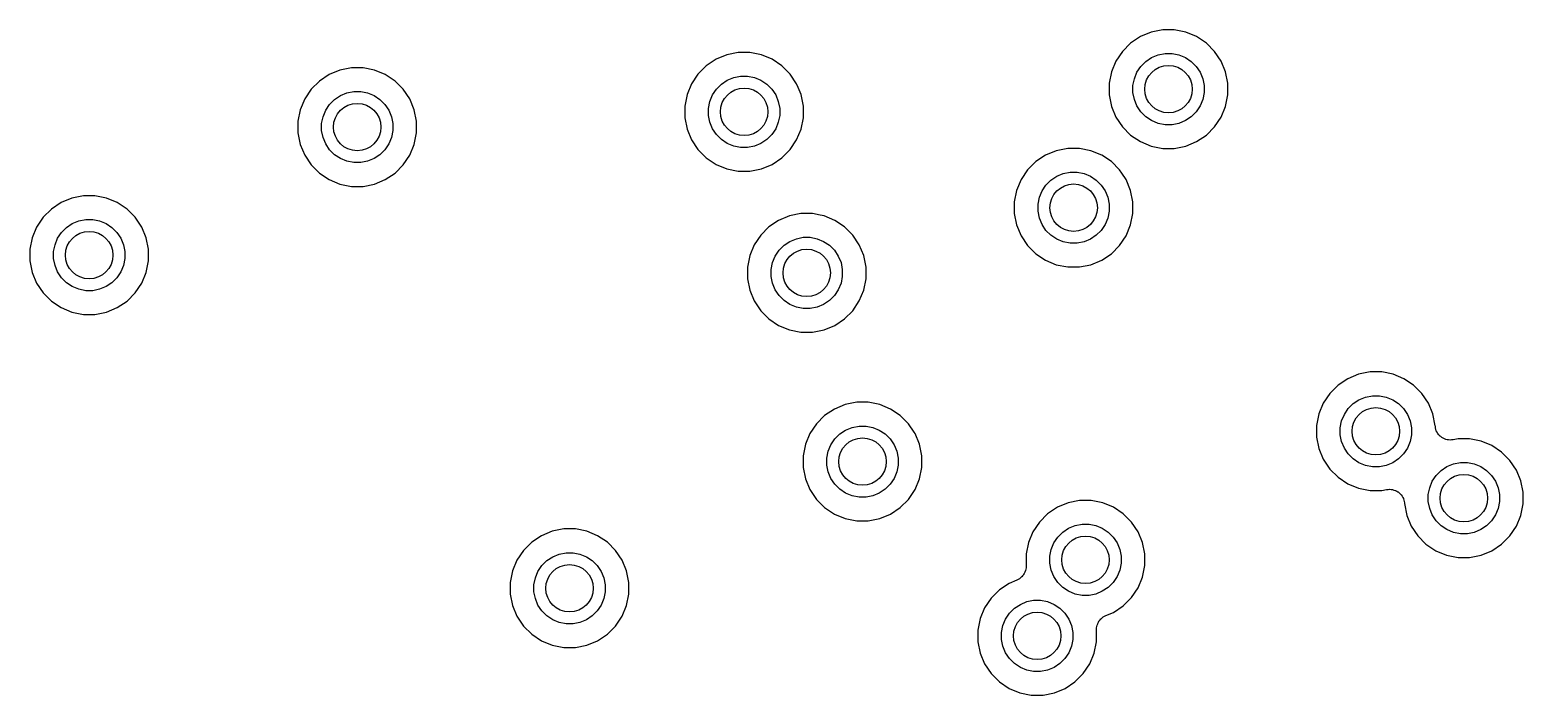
# Model space of a CAD drawing. Extents: x 76.5 to 170.2, y -170.2 to -83.1.
# Drawn here: x 119.12 to 131.71, y -99.92 to -94.31 of the extents above; entities that cross this region are included whole.
import ezdxf

# ---------------------------------------------------------------- set-up
doc = ezdxf.new("R2010")
doc.units = 0
doc.header["$MEASUREMENT"] = 0
doc.layers.add('BLACK', color=7, linetype='CONTINUOUS')

msp = doc.modelspace()

# ---------------------------------------------------------------- linework, layer by layer
at = {"layer": 'BLACK', "linetype": 'CONTINUOUS'}
for p, q in [((128.404, -94.4173), (128.335, -94.487)), ((128.486, -94.3626), (128.404, -94.4173)), ((128.577, -94.3249), (128.486, -94.3626)), ((128.674, -94.3057), (128.577, -94.3249)), ((128.772, -94.3057), (128.674, -94.3057)), ((128.869, -94.3249), (128.772, -94.3057)), ((128.96, -94.3626), (128.869, -94.3249)), ((129.042, -94.4173), (128.96, -94.3626)), ((129.111, -94.487), (129.042, -94.4173)), ((124.999, -94.5165), (124.908, -94.5542)), ((125.095, -94.4973), (124.999, -94.5165)), ((125.194, -94.4973), (125.095, -94.4973)), ((125.291, -94.5165), (125.194, -94.4973)), ((125.382, -94.5542), (125.291, -94.5165)), ((128.335, -94.487), (128.28, -94.5688)), ((128.532, -94.5727), (128.581, -94.5398)), ((128.581, -94.5398), (128.636, -94.5172)), ((128.636, -94.5172), (128.694, -94.5057)), ((128.694, -94.5057), (128.753, -94.5057)), ((128.753, -94.5057), (128.811, -94.5172)), ((128.811, -94.5172), (128.865, -94.5398)), ((128.865, -94.5398), (128.914, -94.5727)), ((129.166, -94.5688), (129.111, -94.487)), ((121.737, -94.6449), (121.646, -94.6826)), ((121.834, -94.6257), (121.737, -94.6449)), ((121.932, -94.6257), (121.834, -94.6257)), ((122.029, -94.6449), (121.932, -94.6257)), ((122.12, -94.6826), (122.029, -94.6449)), ((124.826, -94.6089), (124.756, -94.6786)), ((124.908, -94.5542), (124.826, -94.6089)), ((125.463, -94.6089), (125.382, -94.5542)), ((125.533, -94.6786), (125.463, -94.6089)), ((128.242, -94.6598), (128.223, -94.7564)), ((128.28, -94.5688), (128.242, -94.6598)), ((128.435, -94.7182), (128.457, -94.6636)), ((128.457, -94.6636), (128.49, -94.6144)), ((128.49, -94.6144), (128.532, -94.5727)), ((128.914, -94.5727), (128.956, -94.6144)), ((128.956, -94.6144), (128.989, -94.6636)), ((128.989, -94.6636), (129.012, -94.7182)), ((129.204, -94.6598), (129.166, -94.5688)), ((129.223, -94.7564), (129.204, -94.6598)), ((121.564, -94.7373), (121.495, -94.807)), ((121.646, -94.6826), (121.564, -94.7373)), ((122.202, -94.7373), (122.12, -94.6826)), ((122.271, -94.807), (122.202, -94.7373)), ((124.702, -94.7604), (124.664, -94.8514)), ((124.756, -94.6786), (124.702, -94.7604)), ((124.912, -94.806), (124.953, -94.7643)), ((124.953, -94.7643), (125.003, -94.7314)), ((125.003, -94.7314), (125.057, -94.7088)), ((125.057, -94.7088), (125.115, -94.6973)), ((125.115, -94.6973), (125.174, -94.6973)), ((125.174, -94.6973), (125.232, -94.7088)), ((125.232, -94.7088), (125.287, -94.7314)), ((125.287, -94.7314), (125.336, -94.7643)), ((125.336, -94.7643), (125.378, -94.806)), ((125.588, -94.7604), (125.533, -94.6786)), ((125.601, -94.7925), (125.588, -94.7604)), ((125.625, -94.8514), (125.601, -94.7925)), ((128.223, -94.7564), (128.223, -94.8549)), ((128.423, -94.7761), (128.435, -94.7182)), ((128.423, -94.8352), (128.423, -94.7761)), ((129.012, -94.7182), (129.023, -94.7761)), ((129.023, -94.7761), (129.023, -94.8352)), ((129.223, -94.8549), (129.223, -94.7564)), ((121.44, -94.8888), (121.402, -94.9798)), ((121.495, -94.807), (121.44, -94.8888)), ((121.65, -94.9344), (121.692, -94.8927)), ((121.692, -94.8927), (121.741, -94.8598)), ((121.741, -94.8598), (121.796, -94.8372)), ((121.796, -94.8372), (121.854, -94.8257)), ((121.854, -94.8257), (121.913, -94.8257)), ((121.913, -94.8257), (121.971, -94.8372)), ((121.971, -94.8372), (122.025, -94.8598)), ((122.025, -94.8598), (122.074, -94.8927)), ((122.074, -94.8927), (122.116, -94.9344)), ((122.326, -94.8888), (122.271, -94.807)), ((122.364, -94.9798), (122.326, -94.8888)), ((124.664, -94.8514), (124.645, -94.948)), ((124.845, -94.9677), (124.856, -94.9098)), ((124.856, -94.9098), (124.879, -94.8552)), ((124.879, -94.8552), (124.912, -94.806)), ((125.378, -94.806), (125.411, -94.8552)), ((125.411, -94.8552), (125.433, -94.9098)), ((125.433, -94.9098), (125.445, -94.9677)), ((125.645, -94.948), (125.625, -94.8514)), ((128.223, -94.8549), (128.242, -94.9515)), ((128.435, -94.8932), (128.423, -94.8352)), ((128.457, -94.9478), (128.435, -94.8932)), ((129.012, -94.8932), (128.989, -94.9478)), ((129.023, -94.8352), (129.012, -94.8932)), ((129.204, -94.9515), (129.223, -94.8549)), ((121.402, -94.9798), (121.383, -95.0764)), ((121.583, -95.0961), (121.595, -95.0382)), ((121.595, -95.0382), (121.617, -94.9836)), ((121.617, -94.9836), (121.65, -94.9344)), ((122.116, -94.9344), (122.149, -94.9836)), ((122.149, -94.9836), (122.172, -95.0382)), ((122.172, -95.0382), (122.183, -95.0961)), ((122.383, -95.0764), (122.364, -94.9798)), ((124.645, -94.948), (124.645, -95.0465)), ((124.645, -95.0465), (124.664, -95.1431)), ((124.845, -95.0268), (124.845, -94.9677)), ((124.856, -95.0848), (124.845, -95.0268)), ((125.445, -95.0268), (125.433, -95.0848)), ((125.445, -94.9677), (125.445, -95.0268)), ((125.625, -95.1431), (125.645, -95.0465)), ((125.645, -95.0465), (125.645, -94.948)), ((128.242, -94.9515), (128.28, -95.0425)), ((128.28, -95.0425), (128.335, -95.1244)), ((128.49, -94.9969), (128.457, -94.9478)), ((128.532, -95.0387), (128.49, -94.9969)), ((128.581, -95.0715), (128.532, -95.0387)), ((128.914, -95.0387), (128.865, -95.0715)), ((128.956, -94.9969), (128.914, -95.0387)), ((128.989, -94.9478), (128.956, -94.9969)), ((129.111, -95.1244), (129.166, -95.0425)), ((129.166, -95.0425), (129.204, -94.9515)), ((121.383, -95.0764), (121.383, -95.1749)), ((121.383, -95.1749), (121.402, -95.2715)), ((121.583, -95.1552), (121.583, -95.0961)), ((121.595, -95.2132), (121.583, -95.1552)), ((122.183, -95.1552), (122.172, -95.2132)), ((122.183, -95.0961), (122.183, -95.1552)), ((122.364, -95.2715), (122.383, -95.1749)), ((122.383, -95.1749), (122.383, -95.0764)), ((124.664, -95.1431), (124.702, -95.2341)), ((124.879, -95.1394), (124.856, -95.0848)), ((124.912, -95.1885), (124.879, -95.1394)), ((125.411, -95.1394), (125.378, -95.1885)), ((125.433, -95.0848), (125.411, -95.1394)), ((125.588, -95.2341), (125.625, -95.1431)), ((128.335, -95.1244), (128.404, -95.1941)), ((128.636, -95.0942), (128.581, -95.0715)), ((128.694, -95.1057), (128.636, -95.0942)), ((128.753, -95.1057), (128.694, -95.1057)), ((128.811, -95.0942), (128.753, -95.1057)), ((128.865, -95.0715), (128.811, -95.0942)), ((129.042, -95.1941), (129.111, -95.1244)), ((121.402, -95.2715), (121.44, -95.3625)), ((121.617, -95.2678), (121.595, -95.2132)), ((121.65, -95.3169), (121.617, -95.2678)), ((122.149, -95.2678), (122.116, -95.3169)), ((122.172, -95.2132), (122.149, -95.2678)), ((122.326, -95.3625), (122.364, -95.2715)), ((124.702, -95.2341), (124.756, -95.316)), ((124.953, -95.2303), (124.912, -95.1885)), ((125.003, -95.2631), (124.953, -95.2303)), ((125.057, -95.2858), (125.003, -95.2631)), ((125.115, -95.2973), (125.057, -95.2858)), ((125.174, -95.2973), (125.115, -95.2973)), ((125.232, -95.2858), (125.174, -95.2973)), ((125.287, -95.2631), (125.232, -95.2858)), ((125.336, -95.2303), (125.287, -95.2631)), ((125.378, -95.1885), (125.336, -95.2303)), ((125.533, -95.316), (125.588, -95.2341)), ((127.874, -95.3057), (127.777, -95.3249)), ((127.972, -95.3057), (127.874, -95.3057)), ((128.069, -95.3249), (127.972, -95.3057)), ((128.404, -95.1941), (128.486, -95.2488)), ((128.486, -95.2488), (128.577, -95.2865)), ((128.577, -95.2865), (128.674, -95.3057)), ((128.674, -95.3057), (128.772, -95.3057)), ((128.772, -95.3057), (128.869, -95.2865)), ((128.869, -95.2865), (128.96, -95.2488)), ((128.96, -95.2488), (129.042, -95.1941)), ((121.44, -95.3625), (121.495, -95.4444)), ((121.692, -95.3587), (121.65, -95.3169)), ((121.741, -95.3915), (121.692, -95.3587)), ((121.796, -95.4142), (121.741, -95.3915)), ((121.854, -95.4257), (121.796, -95.4142)), ((121.913, -95.4257), (121.854, -95.4257)), ((121.971, -95.4142), (121.913, -95.4257)), ((122.025, -95.3915), (121.971, -95.4142)), ((122.074, -95.3587), (122.025, -95.3915)), ((122.116, -95.3169), (122.074, -95.3587)), ((122.271, -95.4444), (122.326, -95.3625)), ((124.756, -95.316), (124.826, -95.3857)), ((124.826, -95.3857), (124.908, -95.4404)), ((125.382, -95.4404), (125.463, -95.3857)), ((125.463, -95.3857), (125.533, -95.316)), ((127.604, -95.4173), (127.535, -95.487)), ((127.686, -95.3626), (127.604, -95.4173)), ((127.777, -95.3249), (127.686, -95.3626)), ((128.16, -95.3626), (128.069, -95.3249)), ((128.242, -95.4173), (128.16, -95.3626)), ((128.311, -95.487), (128.242, -95.4173)), ((121.495, -95.4444), (121.564, -95.5141)), ((121.564, -95.5141), (121.646, -95.5688)), ((122.12, -95.5688), (122.202, -95.5141)), ((122.202, -95.5141), (122.271, -95.4444)), ((124.908, -95.4404), (124.999, -95.4781)), ((124.999, -95.4781), (125.095, -95.4973)), ((125.095, -95.4973), (125.194, -95.4973)), ((125.194, -95.4973), (125.291, -95.4781)), ((125.291, -95.4781), (125.382, -95.4404)), ((127.535, -95.487), (127.48, -95.5688)), ((127.732, -95.5727), (127.781, -95.5398)), ((127.781, -95.5398), (127.836, -95.5172)), ((127.836, -95.5172), (127.894, -95.5057)), ((127.894, -95.5057), (127.953, -95.5057)), ((127.953, -95.5057), (128.011, -95.5172)), ((128.011, -95.5172), (128.065, -95.5398)), ((128.065, -95.5398), (128.114, -95.5727)), ((128.33, -95.5144), (128.311, -95.487)), ((128.33, -95.5145), (128.33, -95.5144)), ((128.366, -95.5688), (128.33, -95.5145)), ((121.646, -95.5688), (121.737, -95.6065)), ((121.737, -95.6065), (121.834, -95.6257)), ((121.834, -95.6257), (121.932, -95.6257)), ((121.932, -95.6257), (122.029, -95.6065)), ((122.029, -95.6065), (122.12, -95.5688)), ((127.442, -95.6598), (127.423, -95.7564)), ((127.48, -95.5688), (127.442, -95.6598)), ((127.635, -95.7182), (127.657, -95.6636)), ((127.657, -95.6636), (127.69, -95.6144)), ((127.69, -95.6144), (127.732, -95.5727)), ((128.114, -95.5727), (128.156, -95.6144)), ((128.156, -95.6144), (128.189, -95.6636)), ((128.189, -95.6636), (128.212, -95.7182)), ((128.404, -95.6598), (128.366, -95.5688)), ((128.423, -95.7564), (128.404, -95.6598)), ((119.386, -95.7626), (119.304, -95.8173)), ((119.477, -95.7249), (119.386, -95.7626)), ((119.574, -95.7057), (119.477, -95.7249)), ((119.672, -95.7057), (119.574, -95.7057)), ((119.769, -95.7249), (119.672, -95.7057)), ((119.86, -95.7626), (119.769, -95.7249)), ((119.942, -95.8173), (119.86, -95.7626)), ((127.423, -95.7564), (127.423, -95.8549)), ((127.623, -95.7761), (127.635, -95.7182)), ((127.623, -95.8352), (127.623, -95.7761)), ((128.212, -95.7182), (128.223, -95.7761)), ((128.223, -95.7761), (128.223, -95.8352)), ((128.423, -95.8549), (128.423, -95.7564)), ((119.235, -95.887), (119.18, -95.9688)), ((119.304, -95.8173), (119.235, -95.887)), ((119.481, -95.9398), (119.536, -95.9172)), ((119.536, -95.9172), (119.594, -95.9057)), ((119.594, -95.9057), (119.653, -95.9057)), ((119.653, -95.9057), (119.711, -95.9172)), ((119.711, -95.9172), (119.765, -95.9398)), ((120.011, -95.887), (119.942, -95.8173)), ((120.066, -95.9688), (120.011, -95.887)), ((125.436, -95.9126), (125.354, -95.9673)), ((125.527, -95.8749), (125.436, -95.9126)), ((125.624, -95.8557), (125.527, -95.8749)), ((125.722, -95.8557), (125.624, -95.8557)), ((125.787, -95.8685), (125.722, -95.8557)), ((125.819, -95.8749), (125.787, -95.8685)), ((125.91, -95.9126), (125.819, -95.8749)), ((125.992, -95.9673), (125.91, -95.9126)), ((127.423, -95.8549), (127.442, -95.9515)), ((127.635, -95.8932), (127.623, -95.8352)), ((127.657, -95.9478), (127.635, -95.8932)), ((128.212, -95.8932), (128.189, -95.9478)), ((128.223, -95.8352), (128.212, -95.8932)), ((128.404, -95.9515), (128.423, -95.8549)), ((119.142, -96.0598), (119.123, -96.1564)), ((119.18, -95.9688), (119.142, -96.0598)), ((119.357, -96.0636), (119.39, -96.0144)), ((119.39, -96.0144), (119.432, -95.9727)), ((119.432, -95.9727), (119.481, -95.9398)), ((119.765, -95.9398), (119.814, -95.9727)), ((119.814, -95.9727), (119.856, -96.0144)), ((119.856, -96.0144), (119.889, -96.0636)), ((120.104, -96.0598), (120.066, -95.9688)), ((120.123, -96.1564), (120.104, -96.0598)), ((125.285, -96.037), (125.23, -96.1188)), ((125.354, -95.9673), (125.285, -96.037)), ((125.586, -96.0672), (125.644, -96.0557)), ((125.644, -96.0557), (125.703, -96.0557)), ((125.703, -96.0557), (125.761, -96.0672)), ((126.061, -96.037), (125.992, -95.9673)), ((126.116, -96.1188), (126.061, -96.037)), ((127.442, -95.9515), (127.48, -96.0425)), ((127.48, -96.0425), (127.535, -96.1244)), ((127.69, -95.9969), (127.657, -95.9478)), ((127.732, -96.0387), (127.69, -95.9969)), ((127.781, -96.0715), (127.732, -96.0387)), ((128.114, -96.0387), (128.065, -96.0715)), ((128.156, -95.9969), (128.114, -96.0387)), ((128.189, -95.9478), (128.156, -95.9969)), ((128.311, -96.1244), (128.366, -96.0425)), ((128.366, -96.0425), (128.404, -95.9515)), ((119.123, -96.1564), (119.123, -96.2549)), ((119.323, -96.1761), (119.335, -96.1182)), ((119.323, -96.2352), (119.323, -96.1761)), ((119.335, -96.1182), (119.357, -96.0636)), ((119.889, -96.0636), (119.912, -96.1182)), ((119.912, -96.1182), (119.923, -96.1761)), ((119.923, -96.1761), (119.923, -96.2352)), ((120.123, -96.2549), (120.123, -96.1564)), ((125.23, -96.1188), (125.192, -96.2098)), ((125.407, -96.2136), (125.44, -96.1644)), ((125.44, -96.1644), (125.482, -96.1227)), ((125.482, -96.1227), (125.531, -96.0898)), ((125.531, -96.0898), (125.586, -96.0672)), ((125.761, -96.0672), (125.815, -96.0898)), ((125.815, -96.0898), (125.864, -96.1227)), ((125.864, -96.1227), (125.906, -96.1644)), ((125.906, -96.1644), (125.939, -96.2136)), ((126.154, -96.2098), (126.116, -96.1188)), ((127.535, -96.1244), (127.604, -96.1941)), ((127.836, -96.0942), (127.781, -96.0715)), ((127.894, -96.1057), (127.836, -96.0942)), ((127.953, -96.1057), (127.894, -96.1057)), ((128.011, -96.0942), (127.953, -96.1057)), ((128.065, -96.0715), (128.011, -96.0942)), ((128.242, -96.1941), (128.311, -96.1244)), ((119.123, -96.2549), (119.142, -96.3515)), ((119.335, -96.2932), (119.323, -96.2352)), ((119.357, -96.3478), (119.335, -96.2932)), ((119.912, -96.2932), (119.889, -96.3478)), ((119.923, -96.2352), (119.912, -96.2932)), ((120.104, -96.3515), (120.12, -96.2692)), ((120.12, -96.2691), (120.123, -96.2549)), ((120.12, -96.2692), (120.12, -96.2691)), ((125.192, -96.2098), (125.173, -96.3064)), ((125.173, -96.3064), (125.173, -96.4049)), ((125.373, -96.3261), (125.385, -96.2682)), ((125.385, -96.2682), (125.407, -96.2136)), ((125.939, -96.2136), (125.962, -96.2682)), ((125.962, -96.2682), (125.973, -96.3261)), ((126.173, -96.3064), (126.154, -96.2098)), ((126.173, -96.4049), (126.173, -96.3064)), ((127.604, -96.1941), (127.686, -96.2488)), ((127.686, -96.2488), (127.777, -96.2865)), ((127.777, -96.2865), (127.874, -96.3057)), ((127.874, -96.3057), (127.972, -96.3057)), ((127.972, -96.3057), (128.069, -96.2865)), ((128.069, -96.2865), (128.16, -96.2488)), ((128.16, -96.2488), (128.242, -96.1941)), ((119.142, -96.3515), (119.18, -96.4425)), ((119.39, -96.3969), (119.357, -96.3478)), ((119.432, -96.4387), (119.39, -96.3969)), ((119.481, -96.4715), (119.432, -96.4387)), ((119.814, -96.4387), (119.765, -96.4715)), ((119.856, -96.3969), (119.814, -96.4387)), ((119.889, -96.3478), (119.856, -96.3969)), ((120.066, -96.4425), (120.104, -96.3515)), ((125.173, -96.4049), (125.192, -96.5015)), ((125.373, -96.3852), (125.373, -96.3261)), ((125.385, -96.4432), (125.373, -96.3852)), ((125.973, -96.3852), (125.962, -96.4432)), ((125.973, -96.3261), (125.973, -96.3852)), ((126.154, -96.5015), (126.173, -96.4049)), ((119.18, -96.4425), (119.235, -96.5244)), ((119.235, -96.5244), (119.304, -96.5941)), ((119.536, -96.4942), (119.481, -96.4715)), ((119.594, -96.5057), (119.536, -96.4942)), ((119.653, -96.5057), (119.594, -96.5057)), ((119.711, -96.4942), (119.653, -96.5057)), ((119.765, -96.4715), (119.711, -96.4942)), ((119.942, -96.5941), (120.011, -96.5244)), ((120.011, -96.5244), (120.066, -96.4425)), ((125.192, -96.5015), (125.23, -96.5925)), ((125.407, -96.4978), (125.385, -96.4432)), ((125.44, -96.5469), (125.407, -96.4978)), ((125.482, -96.5887), (125.44, -96.5469)), ((125.906, -96.5469), (125.864, -96.5887)), ((125.939, -96.4978), (125.906, -96.5469)), ((125.962, -96.4432), (125.939, -96.4978)), ((126.116, -96.5925), (126.154, -96.5015)), ((119.304, -96.5941), (119.386, -96.6488)), ((119.386, -96.6488), (119.477, -96.6865)), ((119.477, -96.6865), (119.574, -96.7057)), ((119.672, -96.7057), (119.769, -96.6865)), ((119.769, -96.6865), (119.86, -96.6488)), ((119.86, -96.6488), (119.942, -96.5941)), ((125.23, -96.5925), (125.285, -96.6744)), ((125.285, -96.6744), (125.354, -96.7441)), ((125.531, -96.6215), (125.482, -96.5887)), ((125.586, -96.6442), (125.531, -96.6215)), ((125.644, -96.6557), (125.586, -96.6442)), ((125.703, -96.6557), (125.644, -96.6557)), ((125.761, -96.6442), (125.703, -96.6557)), ((125.815, -96.6215), (125.761, -96.6442)), ((125.864, -96.5887), (125.815, -96.6215)), ((125.992, -96.7441), (126.061, -96.6744)), ((126.061, -96.6744), (126.116, -96.5925)), ((119.574, -96.7057), (119.672, -96.7057)), ((125.354, -96.7441), (125.436, -96.7988)), ((125.436, -96.7988), (125.527, -96.8365)), ((125.819, -96.8365), (125.91, -96.7988)), ((125.91, -96.7988), (125.992, -96.7441)), ((125.527, -96.8365), (125.624, -96.8557)), ((125.624, -96.8557), (125.722, -96.8557)), ((125.722, -96.8557), (125.819, -96.8365)), ((130.422, -97.1914), (130.326, -97.2106)), ((130.521, -97.1914), (130.422, -97.1914)), ((130.617, -97.2106), (130.521, -97.1914)), ((130.153, -97.303), (130.083, -97.3726)), ((130.235, -97.2483), (130.153, -97.303)), ((130.326, -97.2106), (130.235, -97.2483)), ((130.708, -97.2483), (130.617, -97.2106)), ((130.79, -97.303), (130.708, -97.2483)), ((130.86, -97.3726), (130.79, -97.303)), ((130.083, -97.3726), (130.028, -97.4545)), ((130.28, -97.4583), (130.329, -97.4255)), ((130.329, -97.4255), (130.384, -97.4029)), ((130.384, -97.4029), (130.442, -97.3914)), ((130.442, -97.3914), (130.501, -97.3914)), ((130.501, -97.3914), (130.559, -97.4029)), ((130.559, -97.4029), (130.614, -97.4255)), ((130.614, -97.4255), (130.663, -97.4583)), ((130.915, -97.4545), (130.86, -97.3726)), ((125.824, -97.5589), (125.755, -97.6286)), ((125.906, -97.5042), (125.824, -97.5589)), ((125.997, -97.4665), (125.906, -97.5042)), ((126.094, -97.4473), (125.997, -97.4665)), ((126.192, -97.4473), (126.094, -97.4473)), ((126.289, -97.4665), (126.192, -97.4473)), ((126.38, -97.5042), (126.289, -97.4665)), ((126.462, -97.5589), (126.38, -97.5042)), ((126.531, -97.6286), (126.462, -97.5589)), ((129.991, -97.5455), (129.971, -97.6421)), ((130.028, -97.4545), (129.991, -97.5455)), ((130.183, -97.6038), (130.206, -97.5492)), ((130.206, -97.5492), (130.238, -97.5001)), ((130.238, -97.5001), (130.28, -97.4583)), ((130.663, -97.4583), (130.704, -97.5001)), ((130.704, -97.5001), (130.737, -97.5492)), ((130.737, -97.5492), (130.76, -97.6038)), ((130.952, -97.5455), (130.915, -97.4545)), ((130.972, -97.6449), (130.952, -97.5455)), ((125.755, -97.6286), (125.7, -97.7104)), ((125.952, -97.7143), (126.001, -97.6814)), ((126.001, -97.6814), (126.056, -97.6588)), ((126.056, -97.6588), (126.114, -97.6473)), ((126.114, -97.6473), (126.173, -97.6473)), ((126.173, -97.6473), (126.231, -97.6588)), ((126.231, -97.6588), (126.285, -97.6814)), ((126.285, -97.6814), (126.334, -97.7143)), ((126.579, -97.7002), (126.531, -97.6286)), ((129.971, -97.6421), (129.971, -97.7406)), ((130.171, -97.6618), (130.183, -97.6038)), ((130.171, -97.7209), (130.171, -97.6618)), ((130.76, -97.6038), (130.771, -97.6618)), ((130.771, -97.6618), (130.771, -97.7209)), ((130.973, -97.6511), (130.972, -97.6449)), ((130.974, -97.6631), (130.973, -97.6511)), ((130.974, -97.6635), (130.974, -97.6631)), ((130.974, -97.6639), (130.974, -97.6635)), ((130.977, -97.6753), (130.974, -97.6639)), ((130.981, -97.6869), (130.977, -97.6753)), ((130.981, -97.6872), (130.981, -97.6869)), ((130.981, -97.6876), (130.981, -97.6872)), ((130.987, -97.6982), (130.981, -97.6876)), ((130.992, -97.7088), (130.987, -97.6982)), ((125.662, -97.8014), (125.643, -97.898)), ((125.7, -97.7104), (125.662, -97.8014)), ((125.855, -97.8598), (125.877, -97.8052)), ((125.877, -97.8052), (125.91, -97.756)), ((125.91, -97.756), (125.952, -97.7143)), ((126.334, -97.7143), (126.376, -97.756)), ((126.376, -97.756), (126.409, -97.8052)), ((126.409, -97.8052), (126.432, -97.8598)), ((126.586, -97.7104), (126.579, -97.7002)), ((126.624, -97.8014), (126.586, -97.7104)), ((126.643, -97.898), (126.624, -97.8014)), ((129.971, -97.7406), (129.991, -97.8372)), ((130.183, -97.7789), (130.171, -97.7209)), ((130.206, -97.8335), (130.183, -97.7789)), ((130.76, -97.7789), (130.737, -97.8335)), ((130.771, -97.7209), (130.76, -97.7789)), ((130.993, -97.7091), (130.992, -97.7088)), ((130.993, -97.7095), (130.993, -97.7091)), ((131, -97.7187), (130.993, -97.7095)), ((131.008, -97.7281), (131, -97.7187)), ((131.008, -97.7284), (131.008, -97.7281)), ((131.008, -97.7287), (131.008, -97.7284)), ((131.018, -97.7363), (131.008, -97.7287)), ((131.027, -97.7441), (131.018, -97.7363)), ((131.027, -97.7442), (131.027, -97.7441)), ((131.027, -97.7445), (131.027, -97.7442)), ((131.038, -97.7502), (131.027, -97.7445)), ((131.049, -97.756), (131.038, -97.7502)), ((131.049, -97.7561), (131.049, -97.756)), ((131.049, -97.7563), (131.049, -97.7561)), ((131.061, -97.7598), (131.049, -97.7563)), ((131.072, -97.7634), (131.061, -97.7598)), ((131.073, -97.7635), (131.072, -97.7634)), ((131.073, -97.7636), (131.073, -97.7635)), ((131.085, -97.7649), (131.073, -97.7636)), ((131.097, -97.7662), (131.085, -97.7649)), ((131.098, -97.7662), (131.097, -97.7662)), ((131.097, -97.7662), (131.097, -97.7662)), ((131.109, -97.7651), (131.098, -97.7662)), ((131.122, -97.7641), (131.109, -97.7651)), ((131.123, -97.7638), (131.122, -97.7639)), ((131.122, -97.7639), (131.122, -97.7639)), ((131.122, -97.7639), (131.122, -97.764)), ((131.122, -97.764), (131.122, -97.7641)), ((131.164, -97.7557), (131.123, -97.7638)), ((131.262, -97.7557), (131.164, -97.7557)), ((131.359, -97.7749), (131.262, -97.7557)), ((131.45, -97.8126), (131.359, -97.7749)), ((131.532, -97.8673), (131.45, -97.8126)), ((125.643, -97.898), (125.643, -97.9965)), ((125.843, -97.9177), (125.855, -97.8598)), ((125.843, -97.9768), (125.843, -97.9177)), ((126.432, -97.8598), (126.443, -97.9177)), ((126.443, -97.9177), (126.443, -97.9768)), ((126.643, -97.9965), (126.643, -97.898)), ((129.991, -97.8372), (130.028, -97.9282)), ((130.028, -97.9282), (130.083, -98.0101)), ((130.238, -97.8826), (130.206, -97.8335)), ((130.28, -97.9244), (130.238, -97.8826)), ((130.329, -97.9572), (130.28, -97.9244)), ((130.663, -97.9244), (130.614, -97.9572)), ((130.704, -97.8826), (130.663, -97.9244)), ((130.737, -97.8335), (130.704, -97.8826)), ((131.601, -97.937), (131.532, -97.8673)), ((131.656, -98.0188), (131.601, -97.937)), ((125.643, -97.9965), (125.662, -98.0931)), ((125.855, -98.0348), (125.843, -97.9768)), ((125.877, -98.0894), (125.855, -98.0348)), ((126.432, -98.0348), (126.409, -98.0894)), ((126.443, -97.9768), (126.432, -98.0348)), ((126.624, -98.0931), (126.643, -97.9965)), ((130.083, -98.0101), (130.153, -98.0797)), ((130.384, -97.9798), (130.329, -97.9572)), ((130.442, -97.9914), (130.384, -97.9798)), ((130.501, -97.9914), (130.442, -97.9914)), ((130.559, -97.9798), (130.501, -97.9914)), ((130.614, -97.9572), (130.559, -97.9798)), ((130.947, -98.1136), (130.98, -98.0644)), ((130.98, -98.0644), (131.022, -98.0227)), ((131.022, -98.0227), (131.071, -97.9898)), ((131.071, -97.9898), (131.126, -97.9672)), ((131.126, -97.9672), (131.184, -97.9557)), ((131.184, -97.9557), (131.243, -97.9557)), ((131.243, -97.9557), (131.301, -97.9672)), ((131.301, -97.9672), (131.355, -97.9898)), ((131.355, -97.9898), (131.404, -98.0227)), ((131.404, -98.0227), (131.446, -98.0644)), ((131.446, -98.0644), (131.479, -98.1136)), ((131.694, -98.1098), (131.656, -98.0188)), ((125.662, -98.0931), (125.7, -98.1841)), ((125.7, -98.1841), (125.755, -98.266)), ((125.91, -98.1385), (125.877, -98.0894)), ((125.952, -98.1803), (125.91, -98.1385)), ((126.001, -98.2131), (125.952, -98.1803)), ((126.334, -98.1803), (126.285, -98.2131)), ((126.376, -98.1385), (126.334, -98.1803)), ((126.409, -98.0894), (126.376, -98.1385)), ((126.531, -98.266), (126.586, -98.1841)), ((126.586, -98.1841), (126.624, -98.0931)), ((130.153, -98.0797), (130.235, -98.1344)), ((130.235, -98.1344), (130.326, -98.1721)), ((130.326, -98.1721), (130.422, -98.1914)), ((130.422, -98.1914), (130.521, -98.1914)), ((130.521, -98.1914), (130.561, -98.1833)), ((130.561, -98.1833), (130.562, -98.1831)), ((130.562, -98.1831), (130.563, -98.1829)), ((130.562, -98.1831), (130.562, -98.1831)), ((130.562, -98.1831), (130.562, -98.1831)), ((130.563, -98.1829), (130.575, -98.1819)), ((130.575, -98.1819), (130.587, -98.1808)), ((130.587, -98.1808), (130.587, -98.1809)), ((130.587, -98.1809), (130.588, -98.1808)), ((130.588, -98.1808), (130.6, -98.1822)), ((130.6, -98.1822), (130.612, -98.1834)), ((130.612, -98.1834), (130.612, -98.1835)), ((130.612, -98.1835), (130.612, -98.1836)), ((130.612, -98.1836), (130.624, -98.1872)), ((130.624, -98.1872), (130.635, -98.1908)), ((130.635, -98.1908), (130.636, -98.1909)), ((130.636, -98.1909), (130.636, -98.1911)), ((130.636, -98.1911), (130.647, -98.1968)), ((130.647, -98.1968), (130.657, -98.2025)), ((130.913, -98.2261), (130.925, -98.1682)), ((130.925, -98.1682), (130.947, -98.1136)), ((131.479, -98.1136), (131.502, -98.1682)), ((131.502, -98.1682), (131.513, -98.2261)), ((131.713, -98.2064), (131.694, -98.1098)), ((125.755, -98.266), (125.824, -98.3357)), ((126.056, -98.2358), (126.001, -98.2131)), ((126.114, -98.2473), (126.056, -98.2358)), ((126.173, -98.2473), (126.114, -98.2473)), ((126.231, -98.2358), (126.173, -98.2473)), ((126.285, -98.2131), (126.231, -98.2358)), ((126.462, -98.3357), (126.531, -98.266)), ((127.877, -98.2949), (127.786, -98.3326)), ((127.974, -98.2757), (127.877, -98.2949)), ((128.072, -98.2757), (127.974, -98.2757)), ((128.169, -98.2949), (128.072, -98.2757)), ((128.26, -98.3326), (128.169, -98.2949)), ((130.657, -98.2025), (130.657, -98.2028)), ((130.657, -98.2028), (130.658, -98.203)), ((130.658, -98.203), (130.667, -98.2107)), ((130.667, -98.2107), (130.676, -98.2183)), ((130.676, -98.2183), (130.676, -98.2186)), ((130.676, -98.2186), (130.677, -98.2189)), ((130.677, -98.2189), (130.684, -98.2283)), ((130.684, -98.2283), (130.692, -98.2376)), ((130.692, -98.2376), (130.692, -98.2379)), ((130.692, -98.2379), (130.692, -98.2382)), ((130.692, -98.2382), (130.698, -98.2488)), ((130.698, -98.2488), (130.704, -98.2594)), ((130.704, -98.2594), (130.704, -98.2598)), ((130.704, -98.2598), (130.704, -98.2602)), ((130.704, -98.2602), (130.707, -98.2717)), ((130.707, -98.2717), (130.711, -98.2832)), ((130.711, -98.2832), (130.711, -98.2836)), ((130.711, -98.2836), (130.711, -98.2839)), ((130.711, -98.2839), (130.712, -98.296)), ((130.712, -98.296), (130.713, -98.3021)), ((130.713, -98.3021), (130.732, -98.4015)), ((130.913, -98.2852), (130.913, -98.2261)), ((130.925, -98.3432), (130.913, -98.2852)), ((131.513, -98.2852), (131.502, -98.3432)), ((131.513, -98.2261), (131.513, -98.2852)), ((131.694, -98.4015), (131.713, -98.3049)), ((131.713, -98.3049), (131.713, -98.2064)), ((125.824, -98.3357), (125.906, -98.3904)), ((125.906, -98.3904), (125.997, -98.4281)), ((125.997, -98.4281), (126.094, -98.4473)), ((126.094, -98.4473), (126.192, -98.4473)), ((126.192, -98.4473), (126.289, -98.4281)), ((126.289, -98.4281), (126.38, -98.3904)), ((126.38, -98.3904), (126.462, -98.3357)), ((127.704, -98.3873), (127.635, -98.457)), ((127.786, -98.3326), (127.704, -98.3873)), ((128.342, -98.3873), (128.26, -98.3326)), ((128.411, -98.457), (128.342, -98.3873)), ((130.732, -98.4015), (130.77, -98.4925)), ((130.947, -98.3978), (130.925, -98.3432)), ((130.98, -98.4469), (130.947, -98.3978)), ((131.022, -98.4887), (130.98, -98.4469)), ((131.446, -98.4469), (131.404, -98.4887)), ((131.479, -98.3978), (131.446, -98.4469)), ((131.502, -98.3432), (131.479, -98.3978)), ((131.656, -98.4925), (131.694, -98.4015)), ((123.436, -98.5726), (123.354, -98.6273)), ((123.527, -98.5349), (123.436, -98.5726)), ((123.624, -98.5157), (123.527, -98.5349)), ((123.722, -98.5157), (123.624, -98.5157)), ((123.819, -98.5349), (123.722, -98.5157)), ((123.91, -98.5726), (123.819, -98.5349)), ((123.992, -98.6273), (123.91, -98.5726)), ((127.58, -98.5389), (127.542, -98.6299)), ((127.635, -98.457), (127.58, -98.5389)), ((127.79, -98.5845), (127.832, -98.5427)), ((127.832, -98.5427), (127.881, -98.5098)), ((127.881, -98.5098), (127.936, -98.4872)), ((127.936, -98.4872), (127.994, -98.4757)), ((127.994, -98.4757), (128.053, -98.4757)), ((128.053, -98.4757), (128.111, -98.4872)), ((128.111, -98.4872), (128.165, -98.5098)), ((128.165, -98.5098), (128.214, -98.5427)), ((128.214, -98.5427), (128.256, -98.5845)), ((128.466, -98.5389), (128.411, -98.457)), ((128.504, -98.6298), (128.466, -98.5389)), ((130.77, -98.4925), (130.825, -98.5744)), ((130.825, -98.5744), (130.894, -98.6441)), ((131.071, -98.5215), (131.022, -98.4887)), ((131.126, -98.5442), (131.071, -98.5215)), ((131.184, -98.5557), (131.126, -98.5442)), ((131.243, -98.5557), (131.184, -98.5557)), ((131.301, -98.5442), (131.243, -98.5557)), ((131.355, -98.5215), (131.301, -98.5442)), ((131.404, -98.4887), (131.355, -98.5215)), ((131.532, -98.6441), (131.601, -98.5744)), ((131.601, -98.5744), (131.656, -98.4925)), ((123.285, -98.697), (123.23, -98.7788)), ((123.354, -98.6273), (123.285, -98.697)), ((124.061, -98.697), (123.992, -98.6273)), ((124.116, -98.7788), (124.061, -98.697)), ((127.542, -98.6299), (127.523, -98.7264)), ((127.723, -98.7461), (127.735, -98.6882)), ((127.735, -98.6882), (127.757, -98.6336)), ((127.757, -98.6336), (127.79, -98.5845)), ((128.256, -98.5845), (128.289, -98.6336)), ((128.289, -98.6336), (128.312, -98.6882)), ((128.312, -98.6882), (128.323, -98.7461)), ((128.523, -98.7264), (128.504, -98.6298)), ((130.894, -98.6441), (130.976, -98.6988)), ((130.976, -98.6988), (131.067, -98.7365)), ((131.359, -98.7365), (131.45, -98.6988)), ((131.45, -98.6988), (131.532, -98.6441)), ((123.23, -98.7788), (123.192, -98.8698)), ((123.407, -98.8736), (123.44, -98.8244)), ((123.44, -98.8244), (123.482, -98.7827)), ((123.482, -98.7827), (123.531, -98.7498)), ((123.531, -98.7498), (123.586, -98.7272)), ((123.586, -98.7272), (123.644, -98.7157)), ((123.644, -98.7157), (123.703, -98.7157)), ((123.703, -98.7157), (123.761, -98.7272)), ((123.761, -98.7272), (123.815, -98.7498)), ((123.815, -98.7498), (123.864, -98.7827)), ((123.864, -98.7827), (123.906, -98.8244)), ((123.906, -98.8244), (123.939, -98.8736)), ((124.154, -98.8698), (124.116, -98.7788)), ((127.523, -98.8314), (127.522, -98.8432)), ((127.523, -98.7264), (127.523, -98.8296)), ((127.523, -98.8296), (127.523, -98.8303)), ((127.523, -98.8303), (127.523, -98.8303)), ((127.523, -98.8303), (127.523, -98.8303)), ((127.523, -98.8303), (127.523, -98.8314)), ((127.723, -98.8052), (127.723, -98.7461)), ((127.735, -98.8632), (127.723, -98.8052)), ((128.323, -98.8052), (128.312, -98.8632)), ((128.323, -98.7461), (128.323, -98.8052)), ((128.504, -98.9215), (128.523, -98.8249)), ((128.523, -98.8249), (128.523, -98.7264)), ((131.067, -98.7365), (131.164, -98.7557)), ((131.164, -98.7557), (131.262, -98.7557)), ((131.262, -98.7557), (131.359, -98.7365)), ((123.192, -98.8698), (123.173, -98.9664)), ((123.373, -98.9861), (123.385, -98.9282)), ((123.385, -98.9282), (123.407, -98.8736)), ((123.939, -98.8736), (123.962, -98.9282)), ((123.962, -98.9282), (123.973, -98.9861)), ((124.173, -98.9664), (124.154, -98.8698)), ((127.445, -98.9469), (127.379, -98.9742)), ((127.455, -98.9414), (127.445, -98.9469)), ((127.466, -98.9359), (127.455, -98.9414)), ((127.467, -98.9353), (127.466, -98.9355)), ((127.466, -98.9355), (127.466, -98.9359)), ((127.476, -98.9278), (127.467, -98.9353)), ((127.485, -98.9204), (127.476, -98.9278)), ((127.486, -98.9196), (127.485, -98.9199)), ((127.485, -98.9199), (127.485, -98.9204)), ((127.493, -98.9104), (127.486, -98.9196)), ((127.501, -98.9014), (127.493, -98.9104)), ((127.507, -98.89), (127.501, -98.9004)), ((127.501, -98.9004), (127.501, -98.9009)), ((127.501, -98.9009), (127.501, -98.9014)), ((127.513, -98.8796), (127.507, -98.89)), ((127.517, -98.8672), (127.513, -98.8786)), ((127.513, -98.8786), (127.513, -98.8791)), ((127.513, -98.8791), (127.513, -98.8796)), ((127.52, -98.856), (127.517, -98.8672)), ((127.521, -98.8549), (127.52, -98.8555)), ((127.52, -98.8555), (127.52, -98.856)), ((127.522, -98.8432), (127.521, -98.8549)), ((127.757, -98.9178), (127.735, -98.8632)), ((127.79, -98.9669), (127.757, -98.9178)), ((128.289, -98.9178), (128.256, -98.9669)), ((128.312, -98.8632), (128.289, -98.9178)), ((128.466, -99.0125), (128.504, -98.9215)), ((123.173, -98.9664), (123.173, -99.0649)), ((123.173, -99.0649), (123.192, -99.1615)), ((123.373, -99.0452), (123.373, -98.9861)), ((123.385, -99.1032), (123.373, -99.0452)), ((123.973, -99.0452), (123.962, -99.1032)), ((123.973, -98.9861), (123.973, -99.0452)), ((124.154, -99.1615), (124.173, -99.0649)), ((124.173, -99.0649), (124.173, -98.9664)), ((127.297, -99.0289), (127.227, -99.0986)), ((127.379, -98.9742), (127.297, -99.0289)), ((127.832, -99.0087), (127.79, -98.9669)), ((127.881, -99.0416), (127.832, -99.0087)), ((127.936, -99.0642), (127.881, -99.0416)), ((127.994, -99.0757), (127.936, -99.0642)), ((128.053, -99.0757), (127.994, -99.0757)), ((128.111, -99.0642), (128.053, -99.0757)), ((128.165, -99.0416), (128.111, -99.0642)), ((128.214, -99.0087), (128.165, -99.0416)), ((128.256, -98.9669), (128.214, -99.0087)), ((128.411, -99.0944), (128.466, -99.0125)), ((123.192, -99.1615), (123.23, -99.2525)), ((123.407, -99.1578), (123.385, -99.1032)), ((123.44, -99.2069), (123.407, -99.1578)), ((123.482, -99.2487), (123.44, -99.2069)), ((123.906, -99.2069), (123.864, -99.2487)), ((123.939, -99.1578), (123.906, -99.2069)), ((123.962, -99.1032), (123.939, -99.1578)), ((124.116, -99.2525), (124.154, -99.1615)), ((127.173, -99.1805), (127.135, -99.2715)), ((127.227, -99.0986), (127.173, -99.1805)), ((127.383, -99.2261), (127.424, -99.1843)), ((127.424, -99.1843), (127.474, -99.1514)), ((127.474, -99.1514), (127.528, -99.1288)), ((127.528, -99.1288), (127.586, -99.1173)), ((127.586, -99.1173), (127.645, -99.1173)), ((127.645, -99.1173), (127.703, -99.1288)), ((127.703, -99.1288), (127.758, -99.1514)), ((127.758, -99.1514), (127.807, -99.1843)), ((127.807, -99.1843), (127.849, -99.2261)), ((128.26, -99.2188), (128.342, -99.1641)), ((128.342, -99.1641), (128.411, -99.0944)), ((123.23, -99.2525), (123.285, -99.3344)), ((123.285, -99.3344), (123.354, -99.4041)), ((123.531, -99.2815), (123.482, -99.2487)), ((123.586, -99.3042), (123.531, -99.2815)), ((123.644, -99.3157), (123.586, -99.3042)), ((123.703, -99.3157), (123.644, -99.3157)), ((123.761, -99.3042), (123.703, -99.3157)), ((123.815, -99.2815), (123.761, -99.3042)), ((123.864, -99.2487), (123.815, -99.2815)), ((123.992, -99.4041), (124.061, -99.3344)), ((124.061, -99.3344), (124.094, -99.285)), ((124.094, -99.285), (124.095, -99.285)), ((124.095, -99.285), (124.116, -99.2525)), ((127.135, -99.2715), (127.116, -99.3681)), ((127.316, -99.3878), (127.327, -99.3298)), ((127.327, -99.3298), (127.35, -99.2752)), ((127.35, -99.2752), (127.383, -99.2261)), ((127.849, -99.2261), (127.882, -99.2752)), ((127.882, -99.2752), (127.904, -99.3298)), ((127.904, -99.3298), (127.916, -99.3878)), ((128.118, -99.337), (128.122, -99.3257)), ((128.122, -99.3257), (128.126, -99.3144)), ((128.126, -99.3134), (128.132, -99.303)), ((128.126, -99.3139), (128.126, -99.3134)), ((128.126, -99.3144), (128.126, -99.3139)), ((128.132, -99.303), (128.137, -99.2925)), ((128.137, -99.2925), (128.138, -99.2921)), ((128.138, -99.2916), (128.146, -99.2826)), ((128.138, -99.2921), (128.138, -99.2916)), ((128.146, -99.2826), (128.153, -99.2734)), ((128.153, -99.2731), (128.154, -99.2726)), ((128.153, -99.2734), (128.153, -99.2731)), ((128.154, -99.2726), (128.163, -99.2652)), ((128.163, -99.2652), (128.172, -99.2577)), ((128.172, -99.2577), (128.173, -99.2575)), ((128.173, -99.2571), (128.184, -99.2516)), ((128.173, -99.2575), (128.173, -99.2571)), ((128.184, -99.2516), (128.194, -99.246)), ((128.194, -99.246), (128.26, -99.2188)), ((123.354, -99.4041), (123.436, -99.4588)), ((123.436, -99.4588), (123.527, -99.4965)), ((123.819, -99.4965), (123.91, -99.4588)), ((123.91, -99.4588), (123.992, -99.4041)), ((127.116, -99.3681), (127.116, -99.4665)), ((127.316, -99.4468), (127.316, -99.3878)), ((127.327, -99.5048), (127.316, -99.4468)), ((127.916, -99.4468), (127.904, -99.5048)), ((127.916, -99.3878), (127.916, -99.4468)), ((128.116, -99.3616), (128.117, -99.3498)), ((128.116, -99.3627), (128.116, -99.3616)), ((128.116, -99.3634), (128.116, -99.3627)), ((128.116, -99.3627), (128.116, -99.3627)), ((128.116, -99.3627), (128.116, -99.3627)), ((128.116, -99.4665), (128.116, -99.3634)), ((128.117, -99.3498), (128.118, -99.3381)), ((128.118, -99.3375), (128.118, -99.337)), ((128.118, -99.3381), (128.118, -99.3375)), ((123.527, -99.4965), (123.624, -99.5157)), ((123.624, -99.5157), (123.722, -99.5157)), ((123.722, -99.5157), (123.819, -99.4965)), ((127.116, -99.4665), (127.135, -99.5631)), ((127.135, -99.5631), (127.173, -99.6541)), ((127.35, -99.5594), (127.327, -99.5048)), ((127.383, -99.6085), (127.35, -99.5594)), ((127.882, -99.5594), (127.849, -99.6085)), ((127.904, -99.5048), (127.882, -99.5594)), ((128.059, -99.6541), (128.096, -99.5632)), ((128.096, -99.5632), (128.116, -99.4665)), ((127.173, -99.6541), (127.227, -99.736)), ((127.424, -99.6503), (127.383, -99.6085)), ((127.474, -99.6832), (127.424, -99.6503)), ((127.528, -99.7058), (127.474, -99.6832)), ((127.586, -99.7173), (127.528, -99.7058)), ((127.703, -99.7058), (127.645, -99.7173)), ((127.758, -99.6832), (127.703, -99.7058)), ((127.807, -99.6503), (127.758, -99.6832)), ((127.849, -99.6085), (127.807, -99.6503)), ((128.004, -99.736), (128.059, -99.6541)), ((127.227, -99.736), (127.297, -99.8057)), ((127.297, -99.8057), (127.379, -99.8604)), ((127.645, -99.7173), (127.586, -99.7173)), ((127.853, -99.8604), (127.934, -99.8057)), ((127.934, -99.8057), (128.004, -99.736)), ((127.379, -99.8604), (127.47, -99.8981)), ((127.47, -99.8981), (127.566, -99.9173)), ((127.566, -99.9173), (127.665, -99.9173)), ((127.665, -99.9173), (127.762, -99.8981)), ((127.762, -99.8981), (127.853, -99.8604))]:
    msp.add_line(p, q, dxfattribs=at)
at = {"layer": 'BLACK'}
for centre in [(128.723, -94.8057), (125.145, -94.9973), (121.883, -95.1257), (127.923, -95.8057), (119.623, -96.2057), (125.673, -96.3557), (130.471, -97.6914), (126.143, -97.9473), (131.213, -98.2557), (128.023, -98.7757), (123.673, -99.0157), (127.616, -99.4173)]:
    msp.add_circle(centre, 0.2, dxfattribs=at)

doc.saveas('drawing.dxf')
